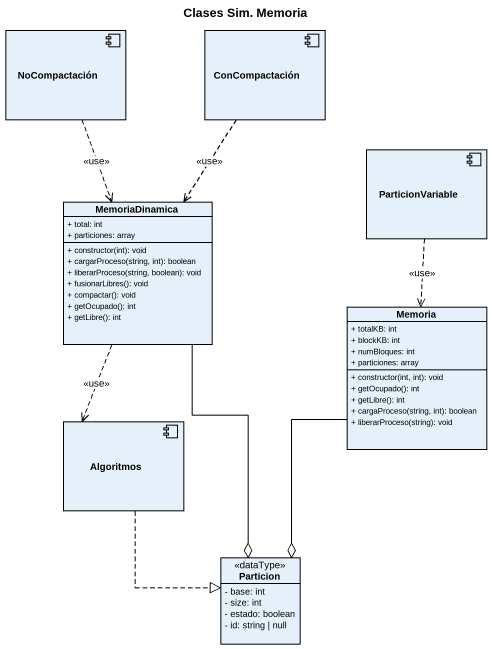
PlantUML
@startuml
title Clases Sim. Memoria
allowmixing
hide circle
hide empty members
skinparam classAttributeIconSize 0
component NoCompactación
component ConCompactación
component ParticionVariable
class MemoriaDinamica {
  + total: int
  + particiones: array
  + constructor(int): void
  + cargarProceso(string, int): boolean
  + liberarProceso(string, boolean): void
  + fusionarLibres(): void
  + compactar(): void
  + getOcupado(): int
  + getLibre(): int
}
class Memoria {
  + totalKB: int
  + blockKB: int
  + numBloques: int
  + particiones: array
  + constructor(int, int): void
  + getOcupado(): int
  + getLibre(): int
  + cargaProceso(string, int): boolean
  + liberarProceso(string): void
}
component Algoritmos
class Particion <<dataType>> {
  - base: int
  - size: int
  - estado: boolean
  - id: string | null
}
NoCompactación ..> MemoriaDinamica : <<use>>
ConCompactación ..> MemoriaDinamica : <<use>>
ParticionVariable ..> Memoria : <<use>>
MemoriaDinamica ..> Algoritmos : <<use>>
MemoriaDinamica --o Particion
Memoria --o Particion
Algoritmos ..|> Particion
@enduml
